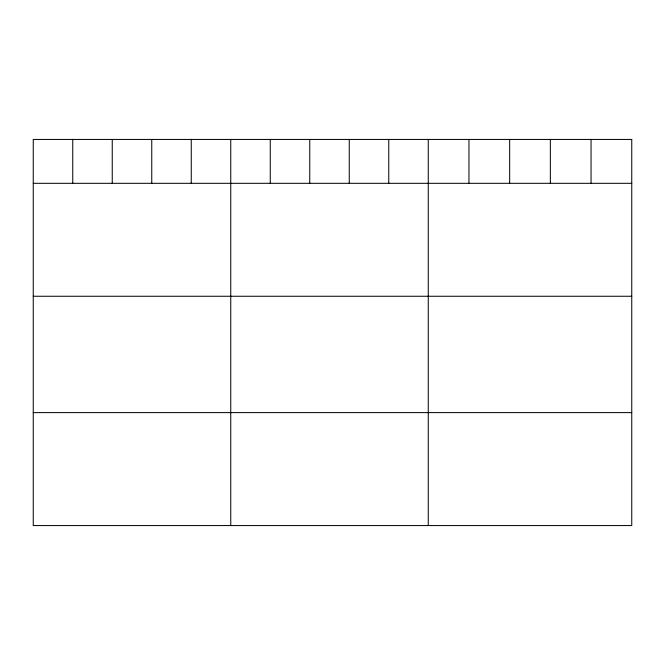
<?xml version="1.0" encoding="UTF-8"?>
<svg xmlns="http://www.w3.org/2000/svg" width="665" height="665" viewBox="0 0 665 665"><rect width="100%" height="100%" fill="white"/><g stroke="black" fill="none" stroke-linecap="round" stroke-linejoin="round"><path stroke-width="1" d="M33.25 183.316L631.75 183.316M33.25 296.257L631.75 296.257M33.25 412.616L631.75 412.616M591.052 139.442L591.052 183.316M550.354 139.442L550.354 183.316M509.656 139.442L509.656 183.316M468.958 139.442L468.958 183.316M428.26 139.442L428.26 525.558M388.759 139.442L388.759 183.316M349.258 139.442L349.258 183.316M309.757 139.442L309.757 183.316M270.256 139.442L270.256 183.316M230.755 139.442L230.755 525.558M191.254 139.442L191.254 183.316M151.753 139.442L151.753 183.316M112.252 139.442L112.252 183.316M72.751 139.442L72.751 183.316M631.75 139.442L33.25 139.442L33.25 525.558L631.75 525.558L631.75 139.442"/></g></svg>
